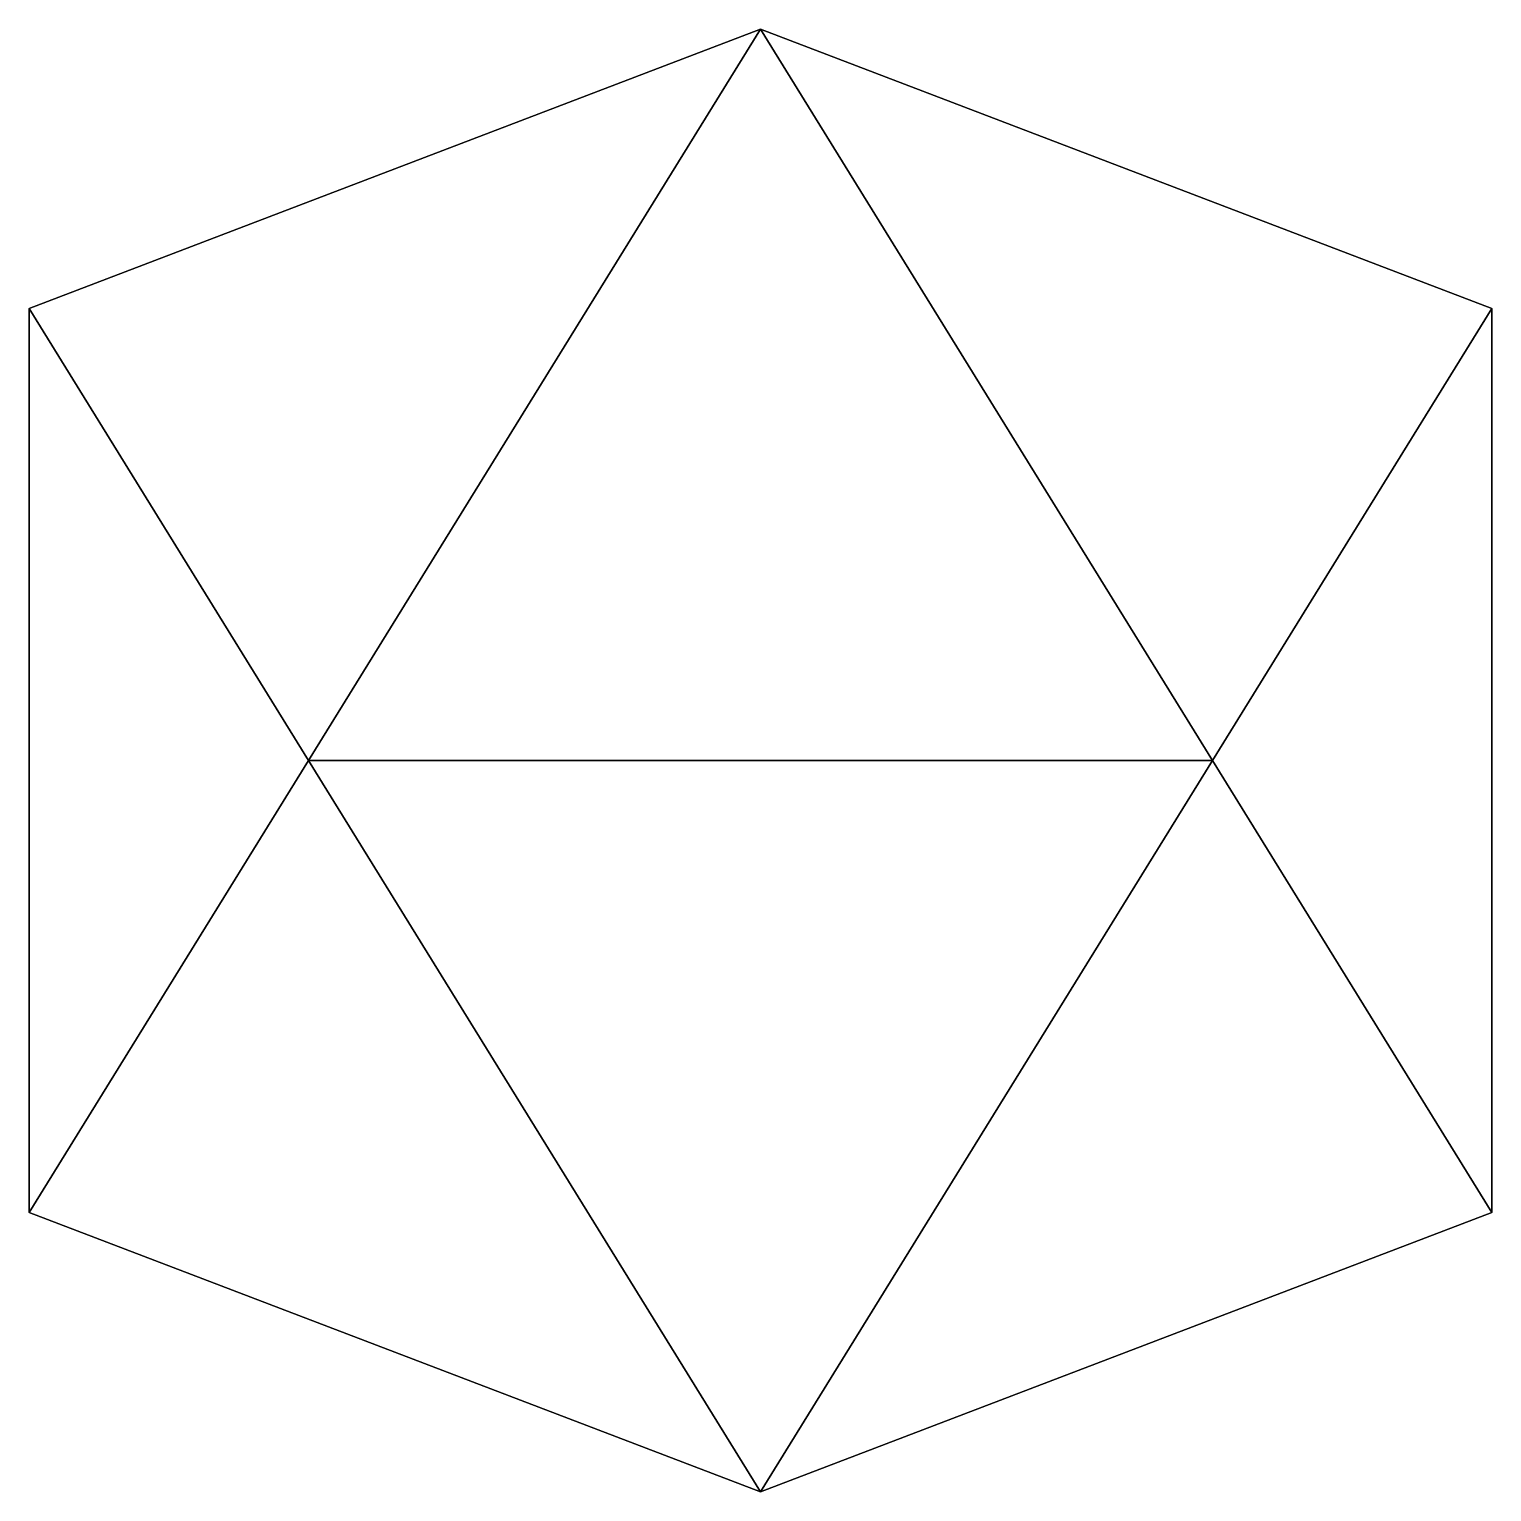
# Model space of a CAD drawing. Extents: x -1.62 to 1.62, y -1.62 to 1.62.
import ezdxf

# ---------------------------------------------------------------- set-up
doc = ezdxf.new("R2010")
doc.units = 0

msp = doc.modelspace()

# ---------------------------------------------------------------- linework, layer by layer
for points in [[(0, 1.618034, 1), (0, 1.618034, -1), (-1.618034, 1)], [(0, 1.618034, 1), (-1.618034, 1), (-1, 0, 1.618034)], [(0, 1.618034, -1), (-1, 0, -1.618034), (-1.618034, 1)], [(-1, 0, 1.618034), (1, 0, 1.618034), (0, 1.618034, 1)], [(1, 0, -1.618034), (-1, 0, -1.618034), (0, 1.618034, -1)], [(0, 1.618034, -1), (0, 1.618034, 1), (1.618034, 1)], [(0, 1.618034, 1), (1, 0, 1.618034), (1.618034, 1)], [(0, 1.618034, -1), (1.618034, 1), (1, 0, -1.618034)], [(-1.618034, 1), (-1.618034, -1), (-1, 0, 1.618034)], [(-1.618034, -1), (-1.618034, 1), (-1, 0, -1.618034)], [(1.618034, 1), (1.618034, -1), (1, 0, -1.618034)], [(1.618034, -1), (1.618034, 1), (1, 0, 1.618034)], [(0, -1.618034, 1), (-1, 0, 1.618034), (-1.618034, -1)], [(0, -1.618034, -1), (-1.618034, -1), (-1, 0, -1.618034)], [(1, 0, 1.618034), (-1, 0, 1.618034), (0, -1.618034, 1)], [(-1, 0, -1.618034), (1, 0, -1.618034), (0, -1.618034, -1)], [(0, -1.618034, 1), (1.618034, -1), (1, 0, 1.618034)], [(0, -1.618034, -1), (1, 0, -1.618034), (1.618034, -1)], [(0, -1.618034, -1), (0, -1.618034, 1), (-1.618034, -1)], [(0, -1.618034, 1), (0, -1.618034, -1), (1.618034, -1)]]:
    msp.add_3dface(points)

doc.saveas('drawing.dxf')
